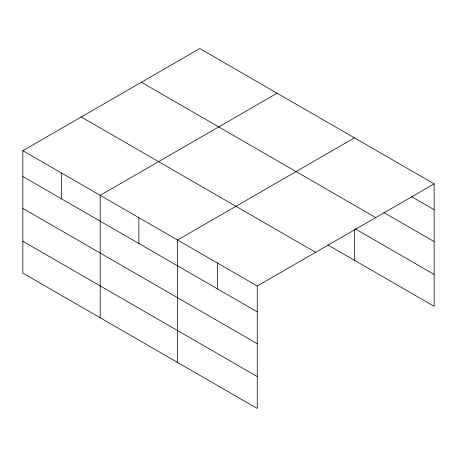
<?xml version="1.0" encoding="UTF-8"?>
<svg xmlns="http://www.w3.org/2000/svg" width="457" height="457" viewBox="0 0 457 457"><rect width="100%" height="100%" fill="white"/><g stroke="black" fill="none" stroke-linecap="round" stroke-linejoin="round"><path stroke-width="0.69" d="M22.85 150.69L257.245 286.013L257.245 408.449L22.85 273.12L22.85 150.69L199.755 48.551L434.15 183.88L434.15 306.31L328.057 245.061M277.108 93.211L100.197 195.345L100.197 317.781M354.455 137.865L177.55 240.005L177.55 362.435M257.245 286.013L434.15 183.88M411.466 196.613L434.15 209.706M383.88 212.562L434.15 241.587M141.379 82.26L375.768 217.583M355.072 228.774L434.15 274.434M81.232 116.986L315.621 252.31M22.85 176.516L257.245 311.84M22.85 208.398L257.245 343.721M22.85 241.239L257.245 376.568M354.455 229.837L354.455 260.301M217.395 263.009L217.395 288.835M138.877 217.675L138.877 243.501M61.524 173.014L61.524 198.846"/></g></svg>
